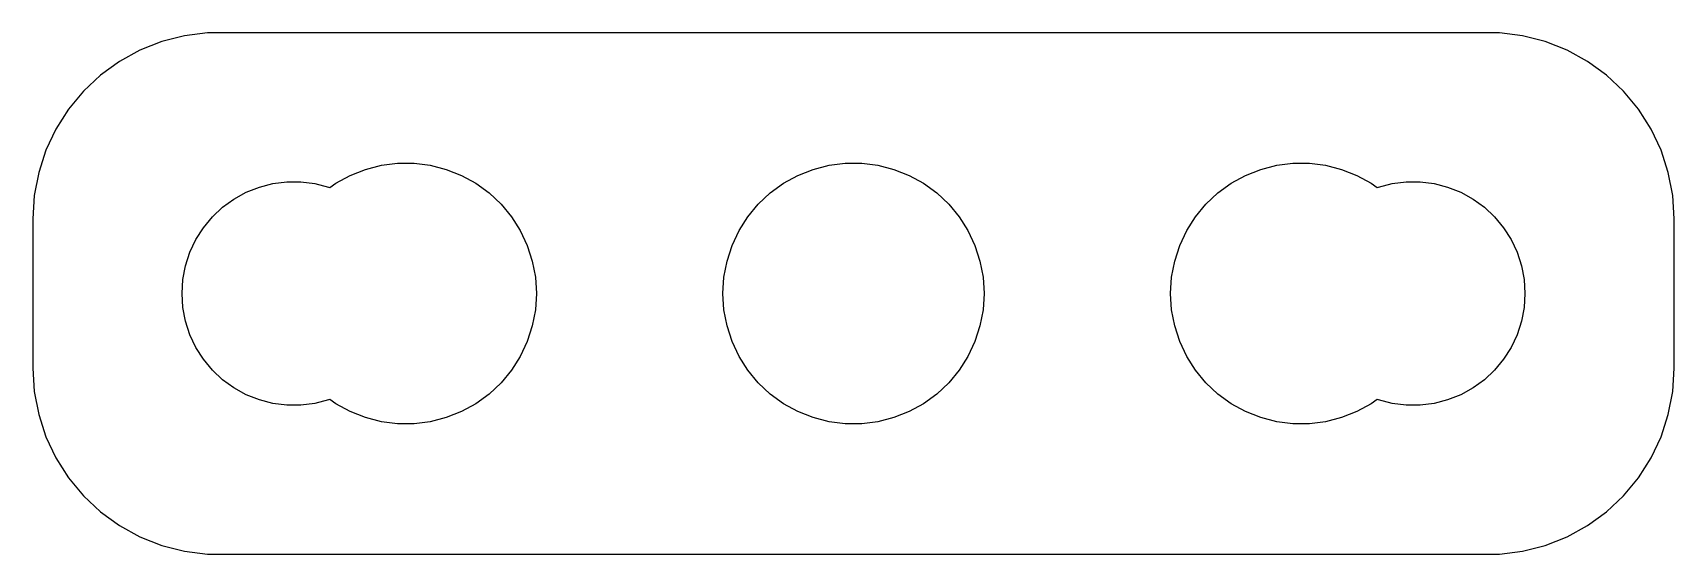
# Model space of a CAD drawing. Header units: metres. Extents: x -22 to 22, y -7 to 7.
import ezdxf

# ---------------------------------------------------------------- set-up
doc = ezdxf.new("R2010")
doc.units = ezdxf.units.M

msp = doc.modelspace()

# ---------------------------------------------------------------- linework, layer by layer
for p, q in [((-18.5451, 6.75528), (-19.1289, 6.52412)), ((-17.9369, 6.91142), (-18.5451, 6.75528)), ((-17.3139, 6.99013), (-17.9369, 6.91142)), ((17.3139, 6.99013), (-17.3139, 6.99013)), ((17.9369, 6.91142), (17.3139, 6.99013)), ((18.5451, 6.75528), (17.9369, 6.91142)), ((19.1289, 6.52412), (18.5451, 6.75528)), ((-19.6791, 6.22163), (-20.1871, 5.85255)), ((-19.1289, 6.52412), (-19.6791, 6.22163)), ((19.6791, 6.22163), (19.1289, 6.52412)), ((20.1871, 5.85255), (19.6791, 6.22163)), ((-20.1871, 5.85255), (-20.6448, 5.42273)), ((20.6448, 5.42273), (20.1871, 5.85255)), ((-20.6448, 5.42273), (-21.0451, 4.93892)), ((21.0451, 4.93892), (20.6448, 5.42273)), ((-21.0451, 4.93892), (-21.3815, 4.40877)), ((21.3815, 4.40877), (21.0451, 4.93892)), ((-21.3815, 4.40877), (-21.6489, 3.84062)), ((21.6489, 3.84062), (21.3815, 4.40877)), ((-21.6489, 3.84062), (-21.8429, 3.24344)), ((21.8429, 3.24344), (21.6489, 3.84062)), ((-21.8429, 3.24344), (-21.9606, 2.62666)), ((-13.8754, 2.95514), (-13.4902, 3.16689)), ((-13.4902, 3.16689), (-13.0816, 3.32869)), ((-13.0816, 3.32869), (-12.6558, 3.438)), ((-12.6558, 3.438), (-12.2198, 3.49309)), ((-12.2198, 3.49309), (-11.7802, 3.49309)), ((-11.7802, 3.49309), (-11.3442, 3.438)), ((-11.3442, 3.438), (-10.9184, 3.32869)), ((-10.9184, 3.32869), (-10.5098, 3.16689)), ((-10.5098, 3.16689), (-10.1246, 2.95514)), ((-1.87538, 2.95514), (-1.49022, 3.16689)), ((-1.49022, 3.16689), (-1.08156, 3.32869)), ((-1.08156, 3.32869), (-0.655823, 3.438)), ((-0.655823, 3.438), (-0.219757, 3.49309)), ((-0.219757, 3.49309), (0.219757, 3.49309)), ((0.219757, 3.49309), (0.655823, 3.438)), ((0.655823, 3.438), (1.08156, 3.32869)), ((1.08156, 3.32869), (1.49022, 3.16689)), ((1.49022, 3.16689), (1.87538, 2.95514)), ((10.1246, 2.95514), (10.5098, 3.16689)), ((10.5098, 3.16689), (10.9184, 3.32869)), ((10.9184, 3.32869), (11.3442, 3.438)), ((11.3442, 3.438), (11.7802, 3.49309)), ((11.7802, 3.49309), (12.2198, 3.49309)), ((12.2198, 3.49309), (12.6558, 3.438)), ((12.6558, 3.438), (13.0816, 3.32869)), ((13.0816, 3.32869), (13.4902, 3.16689)), ((13.4902, 3.16689), (13.8754, 2.95514)), ((21.9606, 2.62666), (21.8429, 3.24344)), ((-16.6075, 2.53297), (-16.2773, 2.71448)), ((-16.2773, 2.71448), (-15.927, 2.85316)), ((-15.927, 2.85316), (-15.5621, 2.94685)), ((-15.5621, 2.94685), (-15.1884, 2.99408)), ((-15.1884, 2.99408), (-14.8116, 2.99408)), ((-14.8116, 2.99408), (-14.4379, 2.94685)), ((-14.4379, 2.94685), (-14.0729, 2.85316)), ((-14.0729, 2.85316), (-14.0359, 2.8385)), ((-14.0359, 2.8385), (-13.8754, 2.95514)), ((-10.1246, 2.95514), (-9.76901, 2.69679)), ((-9.76901, 2.69679), (-9.44861, 2.3959)), ((-2.55138, 2.3959), (-2.23097, 2.69679)), ((-2.23097, 2.69679), (-1.87538, 2.95514)), ((1.87538, 2.95514), (2.23097, 2.69679)), ((2.23097, 2.69679), (2.55138, 2.3959)), ((9.44861, 2.3959), (9.76901, 2.69679)), ((9.76901, 2.69679), (10.1246, 2.95514)), ((13.8754, 2.95514), (14.0359, 2.8385)), ((14.0359, 2.8385), (14.0729, 2.85316)), ((14.0729, 2.85316), (14.4379, 2.94685)), ((14.4379, 2.94685), (14.8116, 2.99408)), ((14.8116, 2.99408), (15.1884, 2.99408)), ((15.1884, 2.99408), (15.5621, 2.94685)), ((15.5621, 2.94685), (15.927, 2.85316)), ((15.927, 2.85316), (16.2773, 2.71448)), ((16.2773, 2.71448), (16.6075, 2.53297)), ((-21.9606, 2.62666), (-22, 2)), ((-17.1869, 2.05363), (-16.9123, 2.31154)), ((-16.9123, 2.31154), (-16.6075, 2.53297)), ((-9.44861, 2.3959), (-9.16843, 2.05724)), ((-2.83156, 2.05724), (-2.55138, 2.3959)), ((2.55138, 2.3959), (2.83156, 2.05724)), ((9.16843, 2.05724), (9.44861, 2.3959)), ((16.6075, 2.53297), (16.9123, 2.31154)), ((16.9123, 2.31154), (17.1869, 2.05363)), ((22, 2), (21.9606, 2.62666)), ((-22, 2), (-22, -2)), ((-17.6289, 1.44525), (-17.427, 1.76335)), ((-17.427, 1.76335), (-17.1869, 2.05363)), ((-9.16843, 2.05724), (-8.93292, 1.68613)), ((-3.06706, 1.68613), (-2.83156, 2.05724)), ((2.83156, 2.05724), (3.06706, 1.68613)), ((8.93292, 1.68613), (9.16843, 2.05724)), ((17.1869, 2.05363), (17.427, 1.76335)), ((17.427, 1.76335), (17.6289, 1.44525)), ((22, -2), (22, 2)), ((-17.7893, 1.10437), (-17.6289, 1.44525)), ((-8.93292, 1.68613), (-8.74577, 1.28842)), ((-3.25421, 1.28842), (-3.06706, 1.68613)), ((3.06706, 1.68613), (3.25421, 1.28842)), ((8.74577, 1.28842), (8.93292, 1.68613)), ((17.6289, 1.44525), (17.7893, 1.10437)), ((-17.9057, 0.746063), (-17.7893, 1.10437)), ((-8.74577, 1.28842), (-8.60995, 0.870407)), ((-3.39003, 0.870407), (-3.25421, 1.28842)), ((3.25421, 1.28842), (3.39003, 0.870407)), ((8.60995, 0.870407), (8.74577, 1.28842)), ((17.7893, 1.10437), (17.9057, 0.746063)), ((-17.9763, 0.375992), (-17.9057, 0.746063)), ((-8.60995, 0.870407), (-8.52759, 0.43866)), ((-3.4724, 0.43866), (-3.39003, 0.870407)), ((3.39003, 0.870407), (3.4724, 0.43866)), ((8.52759, 0.43866), (8.60995, 0.870407)), ((17.9057, 0.746063), (17.9763, 0.375992)), ((-18, 0), (-17.9763, 0.375992)), ((-17.9763, -0.375992), (-18, 0)), ((-8.52759, 0.43866), (-8.5, 0)), ((-8.5, 0), (-8.52759, -0.43866)), ((-3.5, 0), (-3.4724, 0.43866)), ((-3.4724, -0.43866), (-3.5, 0)), ((3.4724, 0.43866), (3.5, 0)), ((3.5, 0), (3.4724, -0.43866)), ((8.5, 0), (8.52759, 0.43866)), ((8.52759, -0.43866), (8.5, 0)), ((17.9763, 0.375992), (18, 0)), ((18, 0), (17.9763, -0.375992)), ((-17.9057, -0.746063), (-17.9763, -0.375992)), ((-8.52759, -0.43866), (-8.60995, -0.870407)), ((-3.39003, -0.870407), (-3.4724, -0.43866)), ((3.4724, -0.43866), (3.39003, -0.870407)), ((8.60995, -0.870407), (8.52759, -0.43866)), ((17.9763, -0.375992), (17.9057, -0.746063)), ((-17.7893, -1.10437), (-17.9057, -0.746063)), ((-8.60995, -0.870407), (-8.74577, -1.28842)), ((-3.25421, -1.28842), (-3.39003, -0.870407)), ((3.39003, -0.870407), (3.25421, -1.28842)), ((8.74577, -1.28842), (8.60995, -0.870407)), ((17.9057, -0.746063), (17.7893, -1.10437)), ((-17.6289, -1.44525), (-17.7893, -1.10437)), ((-8.74577, -1.28842), (-8.93292, -1.68613)), ((-3.06706, -1.68613), (-3.25421, -1.28842)), ((3.25421, -1.28842), (3.06706, -1.68613)), ((8.93292, -1.68613), (8.74577, -1.28842)), ((17.7893, -1.10437), (17.6289, -1.44525)), ((-17.427, -1.76335), (-17.6289, -1.44525)), ((-8.93292, -1.68613), (-9.16843, -2.05724)), ((-2.83156, -2.05724), (-3.06706, -1.68613)), ((3.06706, -1.68613), (2.83156, -2.05724)), ((9.16843, -2.05724), (8.93292, -1.68613)), ((17.6289, -1.44525), (17.427, -1.76335)), ((-22, -2), (-21.9606, -2.62666)), ((-17.1869, -2.05363), (-17.427, -1.76335)), ((-16.9123, -2.31154), (-17.1869, -2.05363)), ((-9.16843, -2.05724), (-9.44861, -2.3959)), ((-2.55138, -2.3959), (-2.83156, -2.05724)), ((2.83156, -2.05724), (2.55138, -2.3959)), ((9.44861, -2.3959), (9.16843, -2.05724)), ((17.1869, -2.05363), (16.9123, -2.31154)), ((17.427, -1.76335), (17.1869, -2.05363)), ((21.9606, -2.62666), (22, -2)), ((-21.9606, -2.62666), (-21.8429, -3.24344)), ((-16.6075, -2.53297), (-16.9123, -2.31154)), ((-16.2773, -2.71448), (-16.6075, -2.53297)), ((-9.44861, -2.3959), (-9.76901, -2.69679)), ((-2.23097, -2.69679), (-2.55138, -2.3959)), ((2.55138, -2.3959), (2.23097, -2.69679)), ((9.76901, -2.69679), (9.44861, -2.3959)), ((16.6075, -2.53297), (16.2773, -2.71448)), ((16.9123, -2.31154), (16.6075, -2.53297)), ((21.8429, -3.24344), (21.9606, -2.62666)), ((-15.927, -2.85316), (-16.2773, -2.71448)), ((-15.5621, -2.94685), (-15.927, -2.85316)), ((-15.1884, -2.99408), (-15.5621, -2.94685)), ((-14.8116, -2.99408), (-15.1884, -2.99408)), ((-14.4379, -2.94685), (-14.8116, -2.99408)), ((-14.0729, -2.85316), (-14.4379, -2.94685)), ((-14.0359, -2.8385), (-14.0729, -2.85316)), ((-13.8754, -2.95514), (-14.0359, -2.8385)), ((-13.4902, -3.16689), (-13.8754, -2.95514)), ((-10.1246, -2.95514), (-10.5098, -3.16689)), ((-9.76901, -2.69679), (-10.1246, -2.95514)), ((-1.87538, -2.95514), (-2.23097, -2.69679)), ((-1.49022, -3.16689), (-1.87538, -2.95514)), ((1.87538, -2.95514), (1.49022, -3.16689)), ((2.23097, -2.69679), (1.87538, -2.95514)), ((10.1246, -2.95514), (9.76901, -2.69679)), ((10.5098, -3.16689), (10.1246, -2.95514)), ((13.8754, -2.95514), (13.4902, -3.16689)), ((14.0359, -2.8385), (13.8754, -2.95514)), ((14.0729, -2.85316), (14.0359, -2.8385)), ((14.4379, -2.94685), (14.0729, -2.85316)), ((14.8116, -2.99408), (14.4379, -2.94685)), ((15.1884, -2.99408), (14.8116, -2.99408)), ((15.5621, -2.94685), (15.1884, -2.99408)), ((15.927, -2.85316), (15.5621, -2.94685)), ((16.2773, -2.71448), (15.927, -2.85316)), ((-21.8429, -3.24344), (-21.6489, -3.84062)), ((-13.0816, -3.32869), (-13.4902, -3.16689)), ((-12.6558, -3.438), (-13.0816, -3.32869)), ((-12.2198, -3.49309), (-12.6558, -3.438)), ((-11.7802, -3.49309), (-12.2198, -3.49309)), ((-11.3442, -3.438), (-11.7802, -3.49309)), ((-10.9184, -3.32869), (-11.3442, -3.438)), ((-10.5098, -3.16689), (-10.9184, -3.32869)), ((-1.08156, -3.32869), (-1.49022, -3.16689)), ((-0.655823, -3.438), (-1.08156, -3.32869)), ((-0.219757, -3.49309), (-0.655823, -3.438)), ((0.219757, -3.49309), (-0.219757, -3.49309)), ((0.655823, -3.438), (0.219757, -3.49309)), ((1.08156, -3.32869), (0.655823, -3.438)), ((1.49022, -3.16689), (1.08156, -3.32869)), ((10.9184, -3.32869), (10.5098, -3.16689)), ((11.3442, -3.438), (10.9184, -3.32869)), ((11.7802, -3.49309), (11.3442, -3.438)), ((12.2198, -3.49309), (11.7802, -3.49309)), ((12.6558, -3.438), (12.2198, -3.49309)), ((13.0816, -3.32869), (12.6558, -3.438)), ((13.4902, -3.16689), (13.0816, -3.32869)), ((21.6489, -3.84062), (21.8429, -3.24344)), ((-21.6489, -3.84062), (-21.3815, -4.40877)), ((21.3815, -4.40877), (21.6489, -3.84062)), ((-21.3815, -4.40877), (-21.0451, -4.93892)), ((21.0451, -4.93892), (21.3815, -4.40877)), ((-21.0451, -4.93892), (-20.6448, -5.42273)), ((20.6448, -5.42273), (21.0451, -4.93892)), ((-20.6448, -5.42273), (-20.1871, -5.85255)), ((20.1871, -5.85255), (20.6448, -5.42273)), ((-20.1871, -5.85255), (-19.6791, -6.22163)), ((19.6791, -6.22163), (20.1871, -5.85255)), ((-19.6791, -6.22163), (-19.1289, -6.52412)), ((-19.1289, -6.52412), (-18.5451, -6.75528)), ((18.5451, -6.75528), (19.1289, -6.52412)), ((19.1289, -6.52412), (19.6791, -6.22163)), ((-18.5451, -6.75528), (-17.9369, -6.91142)), ((-17.9369, -6.91142), (-17.3139, -6.99013)), ((-17.3139, -6.99013), (17.3139, -6.99013)), ((17.3139, -6.99013), (17.9369, -6.91142)), ((17.9369, -6.91142), (18.5451, -6.75528))]:
    msp.add_line(p, q)

doc.saveas('drawing.dxf')
